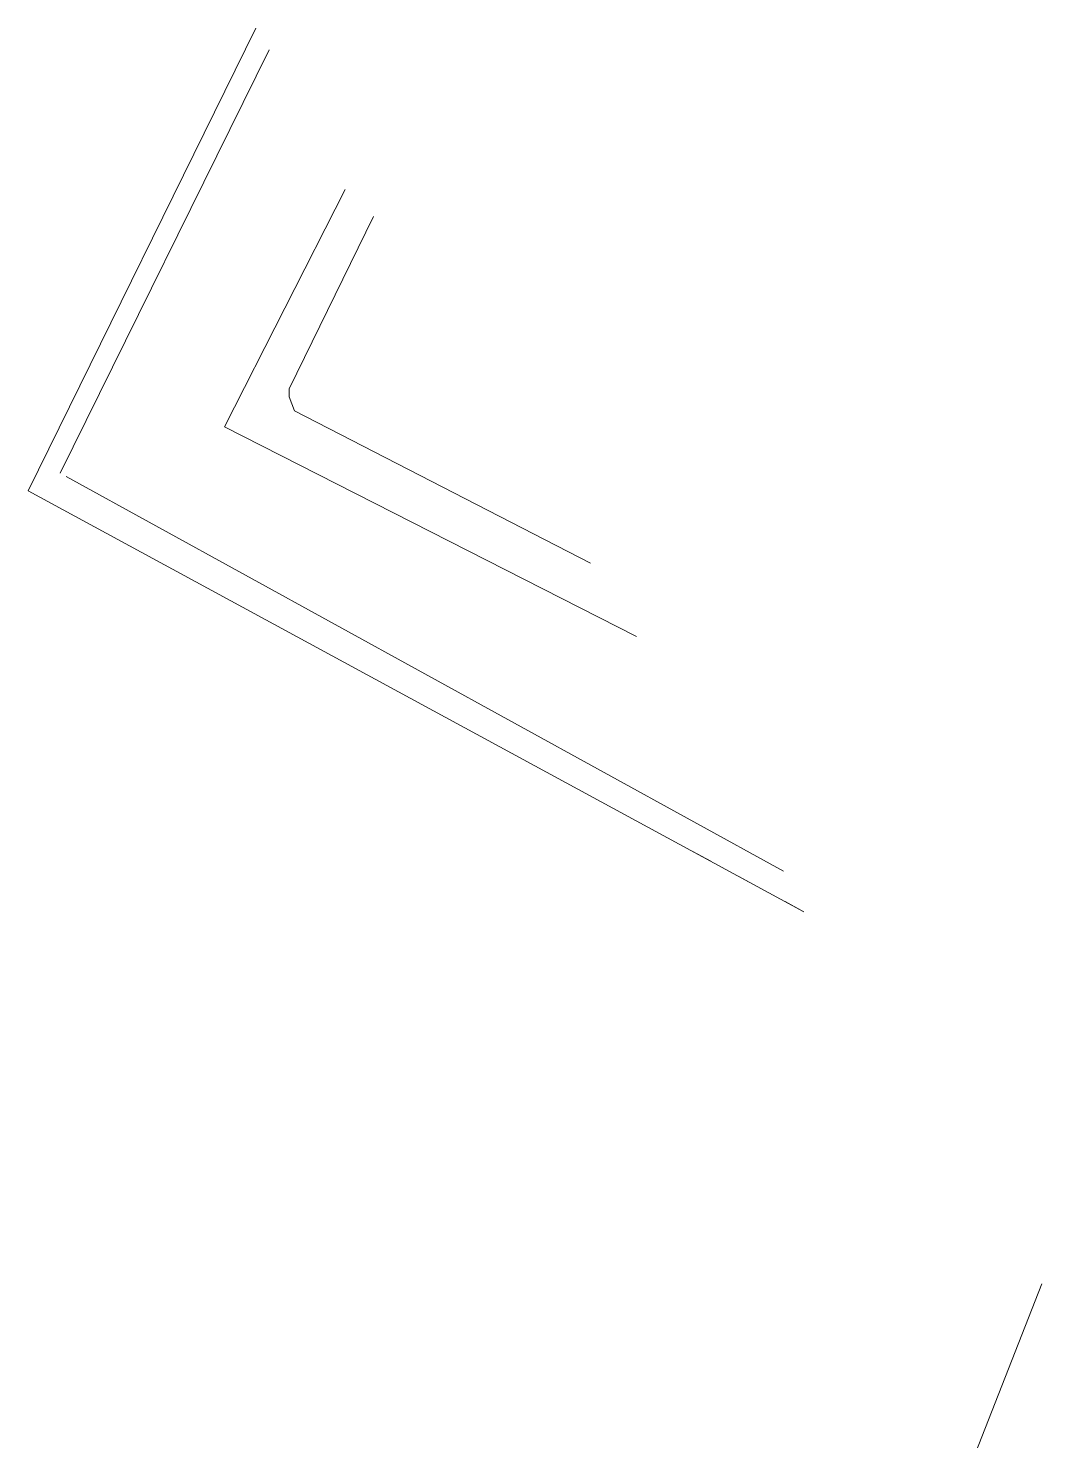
# Model space of a CAD drawing. Header units: metres. Extents: x 507606 to 508087, y 6966978 to 6967359.
# Drawn here: x 507956.68 to 507972.67, y 6967125.75 to 6967148.03 of the extents above; entities that cross this region are included whole.
import ezdxf

# ---------------------------------------------------------------- set-up
doc = ezdxf.new("R2010")
doc.units = ezdxf.units.M
for name, color, linetype, lineweight, true_color in [('C_ABAND', 7, 'EXISTING_COMMUNICATIONS', 0, 0xb061ff), ('C_FEAT', 7, 'EXISTING_COMMUNICATIONS', 0, 0xb061ff), ('E_ABAND', 7, 'EXISTING_ELECTRICITY', 0, 0xff2e2e)]:
    doc.layers.add(name, color=color, linetype=linetype, lineweight=lineweight, true_color=true_color)
for name, color, linetype, lineweight in [('D_UG_PIPES', 142, 'EXIST_SWD', 0), ('RW_ABAND', 160, 'EXISTING_WAT_RECYCLED', 0), ('W_ABAND', 160, 'EXISTING_WATER', 0)]:
    doc.layers.add(name, color=color, linetype=linetype, lineweight=lineweight)
doc.styles.get("Standard").update_dxf_attribs({"font": 'ARIALN.TTF'})
doc.linetypes.add('EXIST_SWD', pattern='A,5,-2.5,5,-2,["SWD",Standard,S=2.5,R=0,X=0,Y=-1.25],-8,5,-2.5,5,-2.5', length=37.5)
doc.linetypes.add('EXISTING_COMMUNICATIONS', pattern='A,2,-2,2,-2,2,-2,["COMS",Standard,S=2.5,R=0,X=0,Y=-1.25],-9.75,2,-2,2,-2', length=29.75)
doc.linetypes.add('EXISTING_ELECTRICITY', pattern='A,2,-2,2,-2,2,-2,["E",Standard,S=2.5,R=0,X=0,Y=-1.25],-3.4,2,-2,2,-2', length=23.4)
doc.linetypes.add('EXISTING_WAT_RECYCLED', pattern='A,2,-2,2,-2,2,-2,["R",Standard,S=2.5,R=0,X=0,Y=-1.25],-4.4,2,-2,2,-2', length=24.4)
doc.linetypes.add('EXISTING_WATER', pattern='A,2,-2,2,-2,2,-2,["W",Standard,S=2.5,R=0,X=0,Y=-1.25],-4.4,2,-2,2,-2', length=24.4)

# ---------------------------------------------------------------- blocks, each defined once
blk = doc.blocks.new('XE_SURVEY')
at = {"layer": 'C_ABAND'}
for p, q in [((507967.155, 6967135.048), (507967.448, 6967134.889)), ((507967.887, 6967134.651), (507968.18, 6967134.492)), ((507968.62, 6967134.253), (507968.913, 6967134.094))]:
    blk.add_line(p, q, dxfattribs=at)
at = {"layer": 'C_ABAND', "flags": 128}
blk.add_lwpolyline([(507960.269, 6967148.03), (507956.681, 6967140.732), (507968.913, 6967134.094)], dxfattribs=at)
at = {"layer": 'C_FEAT', "flags": 128}
blk.add_lwpolyline([(507960.269, 6967148.03), (507956.681, 6967140.732)], dxfattribs=at)
at = {"layer": 'D_UG_PIPES', "flags": 128}
blk.add_lwpolyline([(507972.667, 6967128.225), (507971.089, 6967124.2), (507968.263, 6967116.21), (507967.097, 6967113.622), (507969.241, 6967110.152)], dxfattribs=at)
at = {"layer": 'E_ABAND'}
for points in [[(507960.483, 6967147.688), (507957.182, 6967141.013)], [(507957.278, 6967140.96), (507968.594, 6967134.732)]]:
    blk.add_lwpolyline(points, dxfattribs=at)
at = {"layer": 'RW_ABAND'}
blk.add_lwpolyline([(507961.679, 6967145.488), (507959.774, 6967141.74), (507966.276, 6967138.433)], dxfattribs=at)
at = {"layer": 'W_ABAND'}
blk.add_lwpolyline([(507962.128, 6967145.06), (507960.797, 6967142.344), (507960.797, 6967142.216), (507960.882, 6967141.996), (507965.55, 6967139.593)], dxfattribs=at)

msp = doc.modelspace()

# ---------------------------------------------------------------- block references
msp.add_blockref('XE_SURVEY', (0, 0))

doc.saveas('drawing.dxf')
